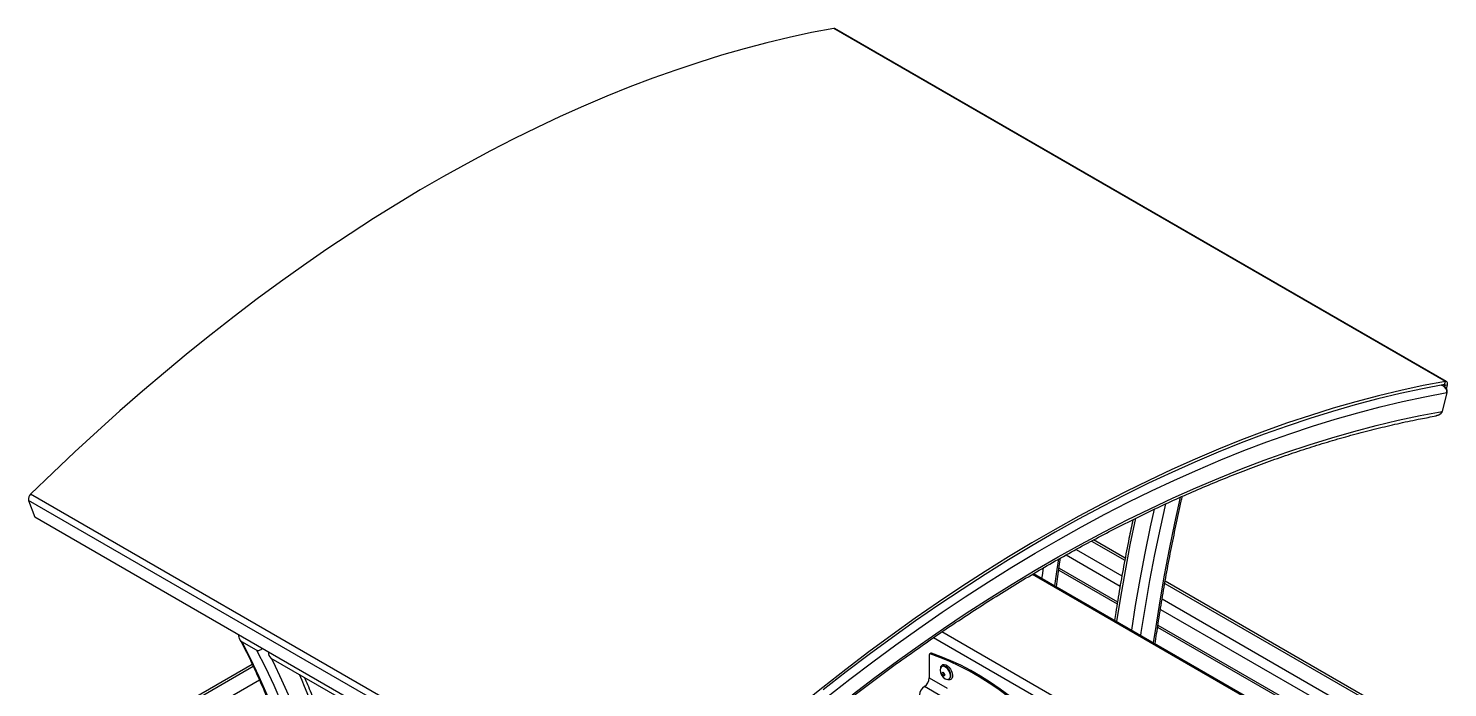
# Model space of a CAD drawing. Header units: millimetres. Extents: x 1851 to 7791, y -2933 to 1267.
# Drawn here: x 5939 to 7157, y -318 to 248 of the extents above; entities that cross this region are included whole.
import ezdxf

# ---------------------------------------------------------------- set-up
doc = ezdxf.new("R2010")
doc.units = ezdxf.units.MM

# ---------------------------------------------------------------- blocks, each defined once
blk = doc.blocks.new('izometria')
for p, q in [((-1044.01, 965.91), (-1394.03, 1167.97)), ((-1043.27, 965.8), (-1393.29, 1167.86)), ((-1043.13, 959.55), (-1045.91, 948.69)), ((-1045.4, 963.45), (-1045.4, 963.46)), ((-1044.15, 963.52), (-1044.99, 964.01)), ((-1044.47, 964.1), (-1044.01, 965.91)), ((-1044.36, 962.7), (-1044.15, 963.52)), ((-1042.81, 963.76), (-1044.15, 963.52)), ((-1043.39, 961.48), (-1042.81, 963.76)), ((-1504.76, 695.74), (-1854.78, 897.8)), ((-1854.78, 897.8), (-1851.2, 888.11)), ((-1503.57, 699.27), (-1853.59, 901.33)), ((-1501.18, 686.05), (-1851.2, 888.11)), ((-1255.3, 869.74), (-1229.07, 854.59)), ((-1246.55, 874.48), (-1227.46, 863.46)), ((-1227.23, 864.68), (-1245.34, 875.13)), ((-1261.07, 866.54), (-1230.12, 848.67)), ((-1280.21, 855.5), (-1134.37, 771.31)), ((-1279.62, 855.85), (-1133.67, 771.6)), ((-1265.24, 857.79), (-1231.8, 838.48)), ((-1265.05, 859.04), (-1231.59, 839.72)), ((-1204.55, 850.24), (-1090.54, 784.42)), ((-1086.54, 783.46), (-1204.34, 851.46)), ((-1206.11, 841.34), (-1107.51, 784.42)), ((-1207.06, 835.36), (-1114.34, 781.83)), ((-1188.3, 739.41), (-1332.14, 822.44)), ((-1208.67, 825.13), (-1123.99, 776.25)), ((-1208.49, 826.38), (-1122.82, 776.93)), ((-1724.25, 811.97), (-1732.73, 816.87)), ((-1336.85, 819.24), (-1193.43, 736.45)), ((-1717.73, 811.06), (-1717.53, 810.65)), ((-1716.08, 807.52), (-1677.03, 784.98)), ((-1339.32, 809.38), (-1339.32, 796.15)), ((-1338.4, 810.24), (-1339.11, 809.84)), ((-1338.05, 810.26), (-1338.76, 809.85)), ((-1726.73, 803.85), (-1813.66, 753.66)), ((-1809.66, 754.62), (-1726.23, 802.79)), ((-1339.32, 796.15), (-1329.17, 790.3)), ((-1792.69, 754.62), (-1722.68, 795.03)), ((-1332, 785.4), (-1342.14, 791.26))]:
    blk.add_line(p, q)
at = {"flags": 128}
for points in [[(-1394.03, 1167.97), (-1406.72, 1165.54), (-1419.48, 1162.79), (-1432.33, 1159.7), (-1445.24, 1156.3), (-1458.21, 1152.57), (-1471.25, 1148.52), (-1484.34, 1144.15), (-1497.48, 1139.46), (-1510.67, 1134.45), (-1523.89, 1129.13), (-1537.16, 1123.5), (-1550.45, 1117.55), (-1563.77, 1111.3), (-1577.11, 1104.74), (-1590.47, 1097.87), (-1603.84, 1090.71), (-1617.22, 1083.24), (-1630.6, 1075.48), (-1643.97, 1067.42), (-1657.34, 1059.08), (-1670.69, 1050.44), (-1684.03, 1041.53), (-1697.34, 1032.33), (-1710.63, 1022.85), (-1723.88, 1013.1), (-1737.1, 1003.08), (-1750.28, 992.79), (-1763.4, 982.24), (-1776.48, 971.42), (-1789.5, 960.36), (-1802.46, 949.04), (-1815.35, 937.47), (-1828.18, 925.66), (-1840.92, 913.62), (-1853.59, 901.33)], [(-1044.01, 965.91), (-1056.7, 963.48), (-1069.47, 960.72), (-1082.31, 957.64), (-1095.22, 954.24), (-1108.19, 950.51), (-1121.23, 946.46), (-1134.32, 942.09), (-1147.46, 937.4), (-1160.65, 932.39), (-1173.88, 927.07), (-1187.14, 921.44), (-1200.43, 915.49), (-1213.75, 909.24), (-1227.09, 902.68), (-1240.45, 895.81), (-1253.82, 888.65), (-1267.2, 881.18), (-1280.58, 873.42), (-1293.95, 865.36), (-1307.32, 857.02), (-1320.67, 848.38), (-1334.01, 839.47), (-1347.33, 830.27), (-1360.61, 820.79), (-1373.87, 811.04), (-1387.08, 801.02), (-1400.26, 790.73), (-1413.39, 780.18)], [(-1044.47, 964.1), (-1057.13, 961.67), (-1069.88, 958.92), (-1082.69, 955.85), (-1095.58, 952.45), (-1108.53, 948.73), (-1121.53, 944.69), (-1134.6, 940.33), (-1147.71, 935.65), (-1160.87, 930.65), (-1174.07, 925.34), (-1187.31, 919.72), (-1200.58, 913.78), (-1213.87, 907.54), (-1227.19, 901), (-1240.52, 894.15), (-1253.86, 886.99), (-1267.21, 879.54), (-1280.56, 871.8), (-1293.91, 863.76), (-1307.25, 855.43), (-1320.58, 846.81), (-1333.89, 837.91), (-1347.17, 828.73), (-1360.43, 819.27), (-1373.66, 809.54), (-1386.85, 799.54), (-1400, 789.27)], [(-1397.99, 785.12), (-1384.87, 795.37), (-1371.7, 805.36), (-1358.5, 815.08), (-1345.26, 824.52), (-1332, 833.69), (-1318.72, 842.58), (-1305.41, 851.18), (-1292.1, 859.5), (-1278.77, 867.52), (-1265.45, 875.25), (-1252.12, 882.69), (-1238.8, 889.83), (-1225.5, 896.66), (-1212.21, 903.2), (-1198.94, 909.42), (-1185.69, 915.34), (-1172.48, 920.95), (-1159.31, 926.24), (-1146.17, 931.22), (-1133.08, 935.89), (-1120.04, 940.23), (-1107.06, 944.26), (-1094.14, 947.96), (-1081.28, 951.35), (-1068.49, 954.41), (-1055.77, 957.14), (-1043.13, 959.55)], [(-1044.15, 963.52), (-1044.12, 963.65), (-1044.12, 963.77), (-1044.14, 963.88), (-1044.17, 963.97), (-1044.23, 964.04), (-1044.3, 964.08), (-1044.38, 964.1), (-1044.47, 964.1)], [(-1042.81, 963.76), (-1042.72, 964.24), (-1042.71, 964.68), (-1042.77, 965.08), (-1042.9, 965.42), (-1043.1, 965.67), (-1043.36, 965.85), (-1043.66, 965.93), (-1044.01, 965.91)], [(-1383.47, 786.52), (-1370.47, 796.38), (-1357.42, 805.98), (-1344.35, 815.31), (-1331.25, 824.37), (-1318.13, 833.14), (-1304.99, 841.64), (-1291.83, 849.85), (-1278.67, 857.78), (-1265.51, 865.42), (-1252.34, 872.77), (-1239.19, 879.82), (-1226.04, 886.57), (-1212.92, 893.02), (-1199.81, 899.17), (-1186.73, 905.02), (-1173.68, 910.56), (-1160.66, 915.79), (-1147.69, 920.71), (-1134.76, 925.32), (-1121.88, 929.61), (-1109.05, 933.58), (-1096.29, 937.24), (-1083.58, 940.59), (-1070.95, 943.61), (-1058.39, 946.31), (-1045.91, 948.69)], [(-1218.25, 820.42), (-1217.98, 822.18), (-1215.63, 837), (-1213.02, 851.89), (-1210.18, 866.86), (-1207.09, 881.9), (-1204.05, 895.74)], [(-1210.96, 816.22), (-1209.58, 825.63), (-1207.24, 840.28), (-1204.66, 855.01), (-1201.83, 869.81), (-1198.77, 884.68), (-1195.47, 899.61), (-1195.46, 899.64)], [(-1231.98, 828.35), (-1229.74, 842.43), (-1227.13, 857.38), (-1224.28, 872.41), (-1221.18, 887.5), (-1221.17, 887.56)], [(-1223.49, 823.45), (-1221.25, 837.54), (-1218.64, 852.49), (-1215.79, 867.51), (-1212.7, 882.6), (-1210.49, 892.71)], [(-1267.53, 848.87), (-1266.14, 858.29), (-1265.22, 864.23)], [(-1274.82, 853.08), (-1274.55, 854.84), (-1273.87, 859.25)], [(-1732.73, 816.87), (-1727.72, 807.02), (-1722.96, 796.91), (-1718.44, 786.55), (-1714.16, 775.93), (-1710.14, 765.06), (-1706.36, 753.94), (-1702.84, 742.59), (-1699.57, 731.01), (-1696.56, 719.2), (-1693.8, 707.17), (-1691.86, 697.76)], [(-1724.25, 811.97), (-1719.24, 802.12), (-1714.47, 792.01), (-1709.95, 781.65), (-1705.68, 771.03), (-1701.65, 760.16), (-1697.88, 749.04), (-1694.35, 737.69), (-1691.09, 726.11), (-1688.07, 714.3), (-1685.32, 702.27), (-1683.37, 692.86)], [(-1715.86, 807.4), (-1714.81, 805.3), (-1709.92, 795.08), (-1705.28, 784.6), (-1700.9, 773.86), (-1696.77, 762.86), (-1692.89, 751.61), (-1689.28, 740.12), (-1685.93, 728.38), (-1682.83, 716.42), (-1680.01, 704.22), (-1677.44, 691.8), (-1676.94, 689.14)], [(-1338.76, 809.85), (-1338.87, 809.88), (-1338.98, 809.88), (-1339.08, 809.85), (-1339.16, 809.8), (-1339.23, 809.72), (-1339.28, 809.63), (-1339.31, 809.51), (-1339.32, 809.38)], [(-1288.25, 780.7), (-1293.81, 785.14), (-1299.4, 789.29), (-1305.03, 793.16), (-1310.68, 796.73), (-1316.33, 800), (-1321.98, 802.95), (-1327.61, 805.58), (-1333.21, 807.88), (-1338.76, 809.85)], [(-1287.55, 781.11), (-1293.1, 785.54), (-1298.7, 789.7), (-1304.32, 793.57), (-1309.97, 797.14), (-1315.63, 800.4), (-1321.27, 803.35), (-1326.9, 805.98), (-1332.5, 808.29), (-1338.05, 810.26)], [(-1330.17, 795.65), (-1329.47, 795.34), (-1328.66, 795.24), (-1327.98, 795.47), (-1327.48, 796.02), (-1327.23, 796.84), (-1327.23, 797.84), (-1327.48, 798.96), (-1327.98, 800.07), (-1328.66, 801.1), (-1329.47, 801.94), (-1330.34, 802.51), (-1331.19, 802.78), (-1331.95, 802.71), (-1332.55, 802.32), (-1332.92, 801.63), (-1333.05, 800.71), (-1333.05, 800.71)], [(-1332.8, 801.94), (-1332.64, 802.6), (-1332.21, 803.31), (-1331.57, 803.73), (-1330.78, 803.83), (-1329.88, 803.6), (-1328.95, 803.06), (-1328.06, 802.25), (-1327.26, 801.24), (-1326.63, 800.09), (-1326.2, 798.88), (-1326.01, 797.72), (-1326.07, 796.69), (-1326.38, 795.85), (-1326.92, 795.29), (-1327.64, 795.03), (-1328.49, 795.09), (-1328.92, 795.23)], [(-1330.48, 797.92), (-1330.54, 797.61), (-1330.71, 797.42), (-1330.96, 797.37), (-1331.25, 797.47), (-1331.55, 797.71), (-1331.8, 798.05), (-1331.97, 798.43), (-1332.02, 798.81), (-1331.97, 799.11), (-1331.8, 799.3), (-1331.55, 799.35), (-1331.25, 799.25), (-1330.96, 799.01), (-1330.71, 798.68), (-1330.54, 798.29), (-1330.48, 797.92)], [(-1327.48, 796.03), (-1327.34, 796.2), (-1327.04, 796.92), (-1326.97, 797.84), (-1327.16, 798.89), (-1327.58, 799.97), (-1328.19, 800.98), (-1328.94, 801.83), (-1329.77, 802.46)]]:
    blk.add_lwpolyline(points, dxfattribs=at)
for centre, radius, start, end in [((-1393.8, 1166.94), 1.05, 61.00753, 102.53705), ((-1851.08, 898.52), 3.77, 131.82984, 191.07335), ((-1713.75, 810.52), 3.8, 173.7545, 232.20236), ((-1338.21, 809.87), 0.419, 68.26361, 117.76924), ((-2137.76, 608.73), 477.23, 8.9572, 23.3746), ((-1345.46, 796.43), 6.15, 302.60544, 357.39468), ((-1327.15, 800.73), 5.9, 180.69737, 239.29726), ((-1330.98, 800.73), 2.11, 55.00756, 101.19403), ((-1329.75, 799.23), 1.56, 177.90085, 242.09437), ((-1338.83, 786.08), 6.15, 122.60529, 177.39471)]:
    blk.add_arc(centre, radius, start, end)
for centre, start_param, end_param in [((-1048.64, 960.7), 6.232566, 7.496893), ((-1051.41, 949.84), 5.186584, 6.232566)]:
    blk.add_ellipse(centre, major_axis=(5.54, -0.97), ratio=0.663053, start_param=start_param, end_param=end_param)
for points, knots in [([(-1046.12, 963.76), (-1045.99, 963.72), (-1045.24, 963.48), (-1044.24, 962.69), (-1043.36, 961.56), (-1043, 960.5), (-1043.09, 959.85), (-1043.13, 959.55)], [0, 0, 0, 0, 0.0710085, 0.4045567, 0.6454106, 0.8343502, 1, 1, 1, 1]), ([(-1497.51, 685.69), (-1496.53, 686.65), (-1491.66, 691.44), (-1482.86, 699.91), (-1471.08, 711), (-1459.23, 721.88), (-1447.32, 732.55), (-1435.35, 743.01), (-1423.33, 753.24), (-1411.27, 763.25), (-1399.16, 773.04), (-1387, 782.59), (-1374.81, 791.92), (-1362.59, 801), (-1350.34, 809.85), (-1338.06, 818.46), (-1325.77, 826.82), (-1313.45, 834.94), (-1301.13, 842.81), (-1288.79, 850.42), (-1276.46, 857.79), (-1264.12, 864.89), (-1251.78, 871.74), (-1239.45, 878.32), (-1227.14, 884.64), (-1214.84, 890.7), (-1202.56, 896.48), (-1190.3, 902), (-1178.07, 907.25), (-1165.87, 912.23), (-1153.71, 916.93), (-1141.59, 921.35), (-1129.51, 925.5), (-1117.48, 929.37), (-1105.5, 932.97), (-1093.58, 936.28), (-1081.71, 939.31), (-1069.91, 942.05), (-1059.11, 944.34), (-1052.28, 945.59), (-1049.33, 946.13)], [0, 0, 0, 0, 0.00682, 0.033844, 0.060868, 0.087891, 0.114914, 0.141936, 0.168957, 0.195978, 0.222999, 0.250019, 0.277038, 0.304057, 0.331075, 0.358092, 0.38511, 0.412126, 0.439142, 0.466158, 0.493173, 0.520188, 0.547203, 0.574217, 0.601232, 0.628246, 0.65526, 0.682274, 0.709288, 0.736303, 0.763318, 0.790334, 0.81735, 0.844368, 0.871387, 0.898406, 0.925428, 0.952451, 0.979477, 1, 1, 1, 1]), ([(-1045.91, 948.69), (-1045.91, 948.65), (-1046, 948.33), (-1046.31, 947.73), (-1047.11, 946.96), (-1048.15, 946.38), (-1049, 946.27), (-1049.35, 946.22)], [0, 0, 0, 0, 0.022722, 0.235437, 0.449231, 0.770233, 1, 1, 1, 1]), ([(-1210.04, 815.68), (-1209.49, 819.57), (-1208.28, 828.04), (-1206.16, 841.19), (-1203.73, 855.12), (-1201.08, 869.11), (-1198.2, 883.18), (-1195.98, 893.51), (-1194.66, 899.16), (-1194.44, 900.1)], [0, 0, 0, 0, 0.140058, 0.305496, 0.470939, 0.636386, 0.801837, 0.967293, 1, 1, 1, 1]), ([(-1222.84, 886.71), (-1223.59, 883.14), (-1225.33, 874.8), (-1227.82, 861.77), (-1230.33, 847.62), (-1232.14, 836.73), (-1233.04, 830.58), (-1233.26, 829.09)], [0, 0, 0, 0, 0.184585, 0.430309, 0.67604, 0.921777, 1, 1, 1, 1]), ([(-1266.61, 848.34), (-1266.06, 852.22), (-1265.3, 857.7), (-1264.4, 863.22), (-1264.14, 864.83)], [0, 0, 0, 0, 0.708385, 1, 1, 1, 1]), ([(-1732.73, 816.87), (-1732.93, 817.01), (-1733.36, 817.32), (-1733.93, 818.19), (-1734.35, 819.36), (-1734.38, 820.25), (-1734.39, 820.67)], [0, 0, 0, 0, 0.185139, 0.418581, 0.725844, 1, 1, 1, 1]), ([(-1733.82, 818.06), (-1733.53, 817.51), (-1731.66, 814.01), (-1728.36, 807.41), (-1724, 798.17), (-1719.86, 788.71), (-1715.92, 779.03), (-1712.2, 769.14), (-1708.68, 759.05), (-1705.37, 748.75), (-1702.27, 738.25), (-1699.39, 727.57), (-1696.73, 716.68), (-1694.54, 706.94), (-1693.34, 700.76), (-1692.86, 698.34)], [0, 0, 0, 0, 0.015848, 0.100441, 0.185018, 0.269576, 0.354118, 0.438643, 0.523155, 0.607653, 0.692141, 0.776618, 0.861087, 0.945549, 1, 1, 1, 1]), ([(-1721.13, 813.02), (-1721.19, 812.91), (-1721.48, 812.4), (-1722.23, 811.92), (-1723.17, 811.64), (-1723.84, 811.76), (-1724.17, 811.93), (-1724.25, 811.97)], [0, 0, 0, 0, 0.09099, 0.431489, 0.700611, 0.929315, 1, 1, 1, 1]), ([(-1664.72, 682.09), (-1664.8, 682.62), (-1665.47, 687.11), (-1666.95, 695.39), (-1669.17, 706.91), (-1671.64, 718.24), (-1674.31, 729.4), (-1677.21, 740.36), (-1680.32, 751.13), (-1683.65, 761.7), (-1687.19, 772.08), (-1690.95, 782.23), (-1694.14, 790.34), (-1696.15, 794.97), (-1696.75, 796.37)], [0, 0, 0, 0, 0.0126997, 0.1073826, 0.2020617, 0.2967359, 0.3914044, 0.4860659, 0.580719, 0.6753629, 0.7699958, 0.8646162, 0.9592226, 1, 1, 1, 1])]:
    blk.add_open_spline(points, degree=3, knots=knots)

msp = doc.modelspace()

# ---------------------------------------------------------------- block references
at = {"xscale": 1.5, "yscale": 1.5, "zscale": 1.5}
msp.add_blockref('izometria', (8720.84, -1503.82), dxfattribs=at)

doc.saveas('drawing.dxf')
